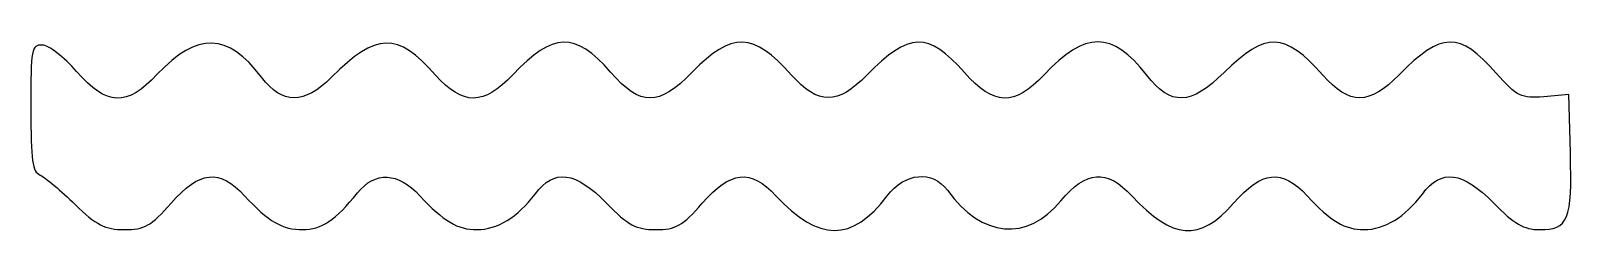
# Model space of a CAD drawing. Header units: centimetres. Extents: x -2.92 to 3.54, y -0.43 to 0.45.
import ezdxf

# ---------------------------------------------------------------- set-up
doc = ezdxf.new("R2010")
doc.units = ezdxf.units.CM
doc.header["$MEASUREMENT"] = 0
doc.layers.add('Layer 1', color=7, linetype='Continuous')

msp = doc.modelspace()

# ---------------------------------------------------------------- linework, layer by layer
at = {"layer": 'Layer 1', "color": 250}
msp.add_open_spline([(-2.73897, -0.27244), (-2.79832, -0.21465), (-2.86441, -0.15922), (-2.88587, -0.14925), (-2.88587, -0.14925), (-2.91926, -0.13364), (-2.92487, -0.09324), (-2.92487, 0.13179), (-2.92487, 0.13179), (-2.92487, 0.38193), (-2.92259, 0.39463), (-2.87722, 0.39463), (-2.87722, 0.39463), (-2.851, 0.39463), (-2.78604, 0.34502), (-2.73281, 0.28435), (-2.73281, 0.28435), (-2.60512, 0.13875), (-2.52318, 0.13584), (-2.39425, 0.27236), (-2.39425, 0.27236), (-2.22597, 0.45056), (-2.09871, 0.44701), (-1.95668, 0.26016), (-1.95668, 0.26016), (-1.8691, 0.14496), (-1.7788, 0.14501), (-1.66299, 0.26027), (-1.66299, 0.26027), (-1.47408, 0.44831), (-1.38856, 0.45008), (-1.2269, 0.2694), (-1.2269, 0.2694), (-1.11178, 0.14076), (-1.02494, 0.14094), (-0.90302, 0.27006), (-0.90302, 0.27006), (-0.73355, 0.4495), (-0.64214, 0.45201), (-0.4927, 0.28138), (-0.4927, 0.28138), (-0.36649, 0.13726), (-0.29088, 0.13731), (-0.14959, 0.28175), (-0.14959, 0.28175), (0.01659, 0.45167), (0.10584, 0.44902), (0.26652, 0.26942), (0.26652, 0.26942), (0.37934, 0.14329), (0.45866, 0.14319), (0.58275, 0.26894), (0.58275, 0.26894), (0.76084, 0.44949), (0.83963, 0.45166), (0.99206, 0.28011), (0.99206, 0.28011), (1.11665, 0.13985), (1.20063, 0.13734), (1.32599, 0.27006), (1.32599, 0.27006), (1.4995, 0.45387), (1.61235, 0.45387), (1.75639, 0.27003), (1.75639, 0.27003), (1.85945, 0.13858), (1.93916, 0.14105), (2.08185, 0.28006), (2.08185, 0.28006), (2.25761, 0.45132), (2.33455, 0.44934), (2.49553, 0.2694), (2.49553, 0.2694), (2.60922, 0.14237), (2.69005, 0.14259), (2.81586, 0.27022), (2.81586, 0.27022), (2.9939, 0.45064), (3.06833, 0.45202), (3.22308, 0.27779), (3.22308, 0.27779), (3.31074, 0.17913), (3.32875, 0.17024), (3.42369, 0.1786), (3.42369, 0.1786), (3.42369, 0.1786), (3.52802, 0.18781), (3.52802, 0.18781), (3.52802, 0.18781), (3.52802, 0.18781), (3.53448, -0.05619), (3.53448, -0.05619), (3.53448, -0.05619), (3.54194, -0.338), (3.52612, -0.37755), (3.40515, -0.37755), (3.40515, -0.37755), (3.3399, -0.37755), (3.29686, -0.35273), (3.21319, -0.26722), (3.21319, -0.26722), (3.08209, -0.13321), (2.99393, -0.12175), (2.91336, -0.22843), (2.91336, -0.22843), (2.84105, -0.32418), (2.7539, -0.37755), (2.66944, -0.37755), (2.66944, -0.37755), (2.58774, -0.37755), (2.52945, -0.34305), (2.42941, -0.2356), (2.42941, -0.2356), (2.32352, -0.1218), (2.24129, -0.1303), (2.12117, -0.26722), (2.12117, -0.26722), (1.97956, -0.42872), (1.86579, -0.42026), (1.69387, -0.2356), (1.69387, -0.2356), (1.58981, -0.12373), (1.50154, -0.12995), (1.39677, -0.25653), (1.39677, -0.25653), (1.25419, -0.4288), (1.06604, -0.41155), (0.92081, -0.21298), (0.92081, -0.21298), (0.85853, -0.12776), (0.74214, -0.13853), (0.66811, -0.23621), (0.66811, -0.23621), (0.52169, -0.42957), (0.38083, -0.42941), (0.20049, -0.23563), (0.20049, -0.23563), (0.09466, -0.12189), (0.01234, -0.13035), (-0.10775, -0.2673), (-0.10775, -0.2673), (-0.19014, -0.3612), (-0.21906, -0.37758), (-0.30285, -0.37758), (-0.30285, -0.37758), (-0.38479, -0.37758), (-0.41924, -0.35914), (-0.50909, -0.2673), (-0.50909, -0.2673), (-0.64022, -0.13326), (-0.7284, -0.12183), (-0.80897, -0.22849), (-0.80897, -0.22849), (-0.88125, -0.32424), (-0.96849, -0.37758), (-1.05284, -0.37758), (-1.05284, -0.37758), (-1.1346, -0.37758), (-1.19288, -0.3431), (-1.29284, -0.23563), (-1.29284, -0.23563), (-1.38497, -0.13665), (-1.4803, -0.13228), (-1.55417, -0.22362), (-1.55417, -0.22362), (-1.64611, -0.33736), (-1.70596, -0.37758), (-1.7833, -0.37758), (-1.7833, -0.37758), (-1.87006, -0.37758), (-1.92707, -0.34456), (-2.02841, -0.23563), (-2.02841, -0.23563), (-2.13427, -0.12189), (-2.21658, -0.13035), (-2.3367, -0.2673), (-2.3367, -0.2673), (-2.4192, -0.36139), (-2.4479, -0.37758), (-2.53223, -0.37758), (-2.53223, -0.37758), (-2.613, -0.37751), (-2.65086, -0.35819), (-2.73897, -0.27244)], degree=3, knots=[0, 0, 0, 0, 0.0212766, 0.0212766, 0.0212766, 0.0212766, 0.0425532, 0.0425532, 0.0425532, 0.0425532, 0.0638298, 0.0638298, 0.0638298, 0.0638298, 0.0851064, 0.0851064, 0.0851064, 0.0851064, 0.106383, 0.106383, 0.106383, 0.106383, 0.1276596, 0.1276596, 0.1276596, 0.1276596, 0.1489362, 0.1489362, 0.1489362, 0.1489362, 0.1702128, 0.1702128, 0.1702128, 0.1702128, 0.1914894, 0.1914894, 0.1914894, 0.1914894, 0.212766, 0.212766, 0.212766, 0.212766, 0.2340426, 0.2340426, 0.2340426, 0.2340426, 0.2553191, 0.2553191, 0.2553191, 0.2553191, 0.2765957, 0.2765957, 0.2765957, 0.2765957, 0.2978723, 0.2978723, 0.2978723, 0.2978723, 0.3191489, 0.3191489, 0.3191489, 0.3191489, 0.3404255, 0.3404255, 0.3404255, 0.3404255, 0.3617021, 0.3617021, 0.3617021, 0.3617021, 0.3829787, 0.3829787, 0.3829787, 0.3829787, 0.4042553, 0.4042553, 0.4042553, 0.4042553, 0.4255319, 0.4255319, 0.4255319, 0.4255319, 0.4468085, 0.4468085, 0.4468085, 0.4468085, 0.4680851, 0.4680851, 0.4680851, 0.4680851, 0.4893617, 0.4893617, 0.4893617, 0.4893617, 0.5106383, 0.5106383, 0.5106383, 0.5106383, 0.5319149, 0.5319149, 0.5319149, 0.5319149, 0.5531915, 0.5531915, 0.5531915, 0.5531915, 0.5744681, 0.5744681, 0.5744681, 0.5744681, 0.5957447, 0.5957447, 0.5957447, 0.5957447, 0.6170213, 0.6170213, 0.6170213, 0.6170213, 0.6382979, 0.6382979, 0.6382979, 0.6382979, 0.6595745, 0.6595745, 0.6595745, 0.6595745, 0.6808511, 0.6808511, 0.6808511, 0.6808511, 0.7021277, 0.7021277, 0.7021277, 0.7021277, 0.7234043, 0.7234043, 0.7234043, 0.7234043, 0.7446809, 0.7446809, 0.7446809, 0.7446809, 0.7659574, 0.7659574, 0.7659574, 0.7659574, 0.787234, 0.787234, 0.787234, 0.787234, 0.8085106, 0.8085106, 0.8085106, 0.8085106, 0.8297872, 0.8297872, 0.8297872, 0.8297872, 0.8510638, 0.8510638, 0.8510638, 0.8510638, 0.8723404, 0.8723404, 0.8723404, 0.8723404, 0.893617, 0.893617, 0.893617, 0.893617, 0.9148936, 0.9148936, 0.9148936, 0.9148936, 0.9361702, 0.9361702, 0.9361702, 0.9361702, 0.9574468, 0.9574468, 0.9574468, 0.9574468, 1, 1, 1, 1], dxfattribs=at)

doc.saveas('drawing.dxf')
